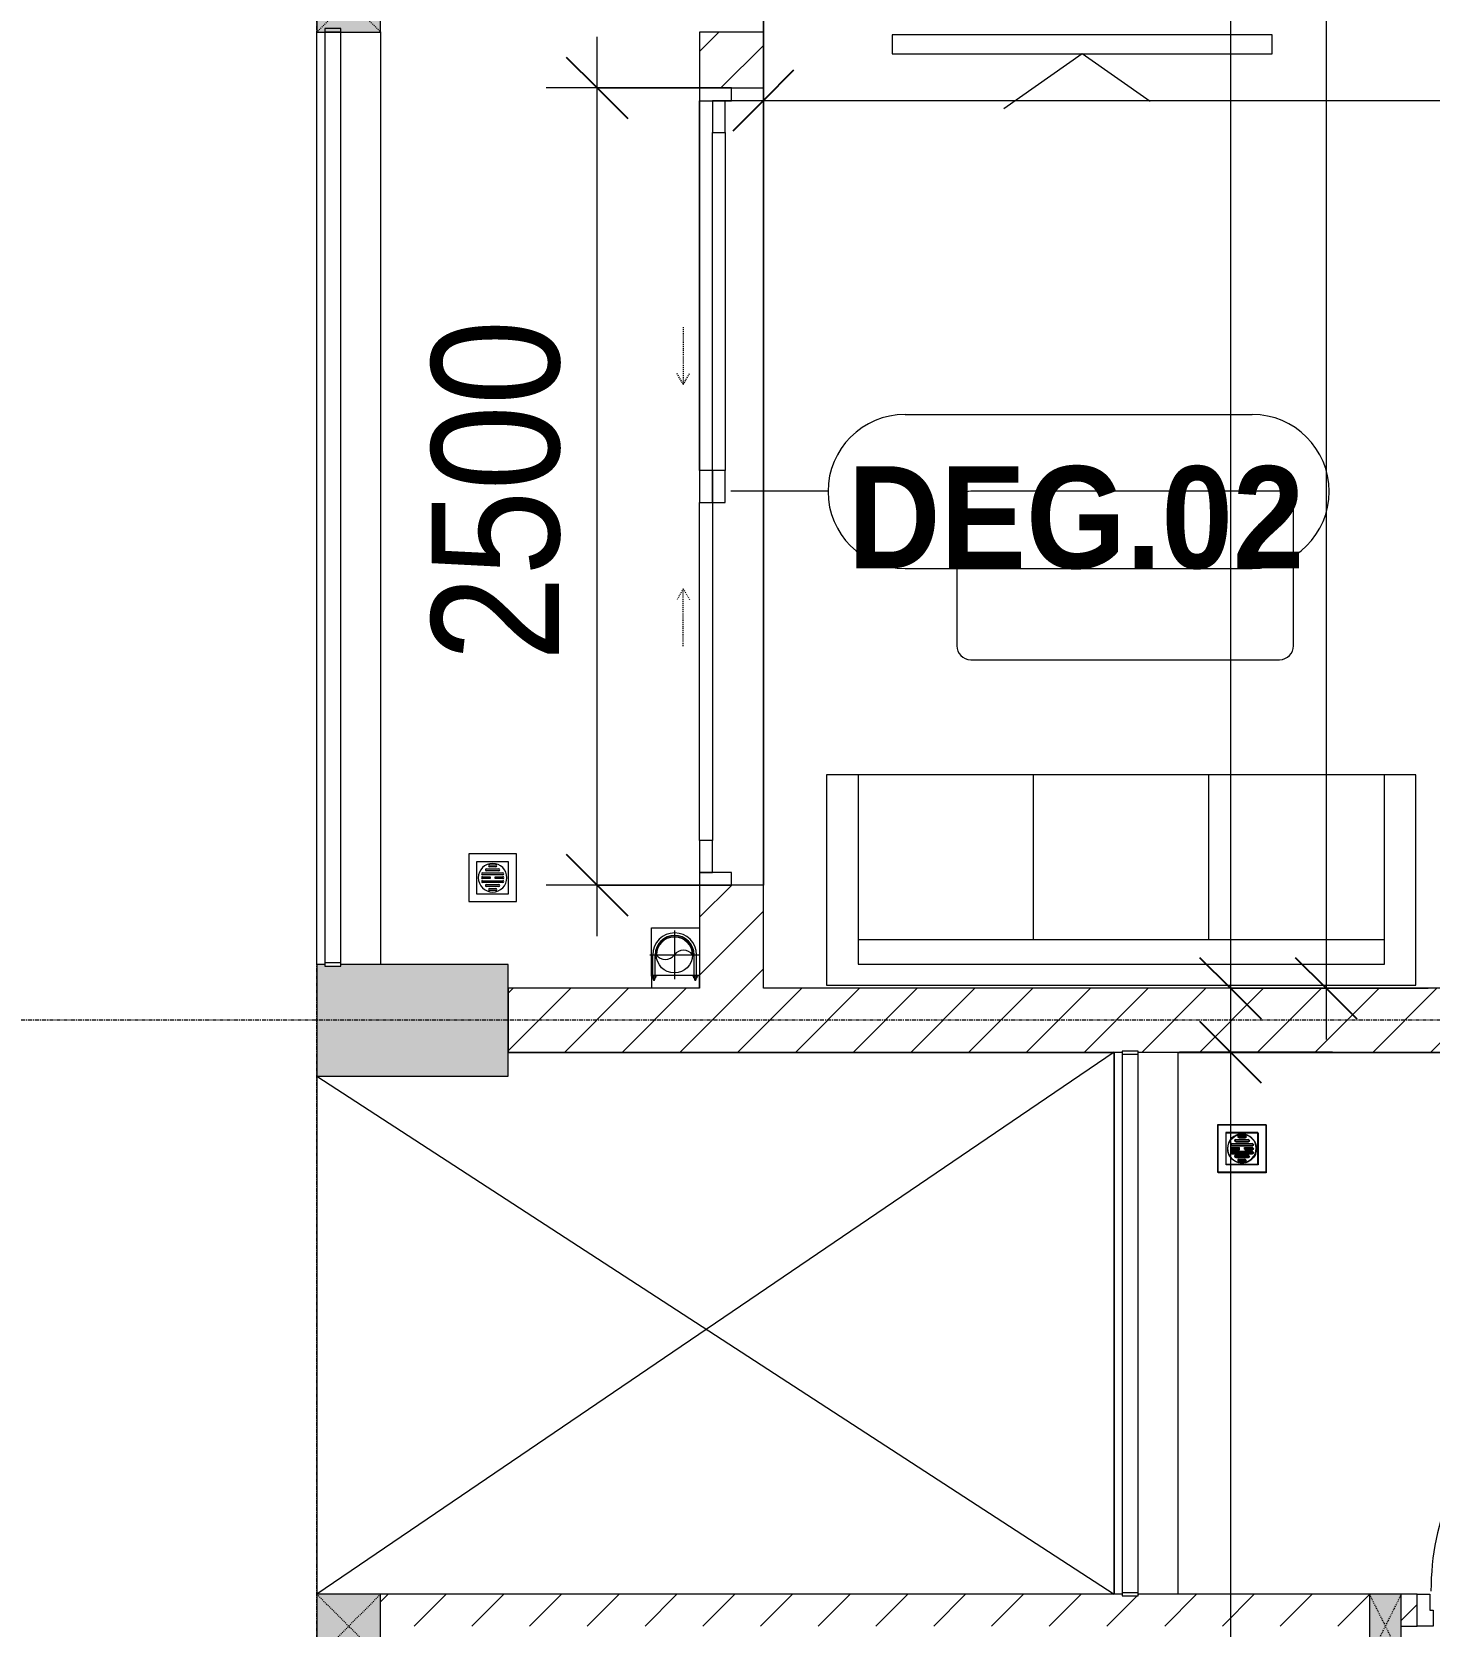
# Model space of a CAD drawing. Header units: millimetres. Extents: x 1591 to 239055, y -15958 to 83255.
# Drawn here: x 128639 to 133020, y 51637 to 56636 of the extents above; entities that cross this region are included whole.
import ezdxf

# ---------------------------------------------------------------- set-up
doc = ezdxf.new("R2010")
doc.units = ezdxf.units.MM
for name, pattern in [('Dash', [6, 3, -3]), ('Grid Line', [22.225, 12.7, -3.175, 3.175, -3.175]), ('IMPORT-CENTER _2_', [40.64, 25.4, -5.08, 5.08, -5.08])]:
    doc.linetypes.add(name, pattern=pattern)
for name, color, linetype, lineweight in [('0-1', 250, 'Continuous', 5), ('A-ANNO-DIMS', 211, 'Continuous', 9), ('A-ANNO-DIMS-160', 211, 'Continuous', 9), ('A-DETL-GENF-1', 9, 'Continuous', 9), ('A-DETL-THIN-1', 151, 'Continuous', 9), ('A-DOOR', 31, 'Continuous', 9), ('A-DOOR-1', 254, 'Continuous', 9), ('A-DOOR-2', 9, 'Continuous', 9), ('A-DOOR-FRAM', 31, 'Continuous', 9), ('A-DOOR-HDLN', 31, 'Dash', 9), ('A-DOOR-IDEN', 31, 'Continuous', 9), ('A-FLOR-1', 7, 'Continuous', 9), ('A-FLOR-2', 9, 'Continuous', 9), ('A-FLOR-HRAL', 11, 'Continuous', 9), ('A-FLOR-HRAL-1', 254, 'Continuous', 9), ('A-FLOR-HRAL-2', 9, 'Continuous', 9), ('A-WALL', 113, 'Continuous', 9), ('A-WALL-1', 253, 'Continuous', 18), ('A-WALL-2', 9, 'Continuous', 9), ('A-WALL-3', 113, 'Continuous', 18), ('A-WALL-PATT-1', 10, 'Continuous', 9), ('A-WALL-PATT-2', 111, 'Continuous', 9), ('G-IMPT', 8, 'Continuous', 9), ('G-IMPT-2', 8, 'IMPORT-CENTER _2_', 9), ('I-FURN', 30, 'Continuous', 9), ('I-FURN-1', 254, 'Continuous', 9), ('M-EQPM', 50, 'Continuous', 9), ('M-EQPM-1', 254, 'Continuous', 9), ('S-COLS', 52, 'Continuous', 9), ('S-COLS-1', 52, 'Continuous', 5), ('S-COLS-2', 250, 'Continuous', 18), ('S-COLS-3', 254, 'Continuous', 9), ('S-COLS-4', 253, 'Continuous', 18), ('S-COLS-5', 52, 'Continuous', 18), ('S-COLS-HDLN', 52, 'Dash', 9), ('S-COLS-HDLN-1', 9, 'Dash', 9), ('S-GRID-1', 1, 'Grid Line', 9)]:
    doc.layers.add(name, color=color, linetype=linetype, lineweight=lineweight)
doc.styles.add('Arial_B_5', font='arialbd_0.ttf', dxfattribs={"width": 0.9, "height": 320})
doc.styles.add('UTM Avo', font='UTM Avo.ttf', dxfattribs={"width": 0.9, "height": 400})
doc.dimstyles.new('1_Dim_chi_tiet_2_5', dxfattribs={"dimscale": 304.8, "dimtxt": 399.720379, "dimasz": 0.629921, "dimexe": 0.524934, "dimexo": 0.0625, "dimgap": 0.052493, "dimtad": 1, "dimdec": 0, "dimrnd": 5, "dimzin": 0, "dimdsep": 46, "dimtxsty": 'UTM Avo', "dimblk1": 'OBLIQUE', "dimblk2": 'OBLIQUE', "dimsah": 1, "dimcen": 0.09, "dimdle": 0.524934, "dimazin": 0, "dimtfac": 1, "dimtdec": 4, "dimtix": 1, "dimtmove": 0, "dimatfit": 3, "dimfxl": 1.049869, "dimfxlon": 1, "dimtvp": 1, "dimtolj": 1, "dimtzin": 0, "dimarcsym": 2})
doc.dimstyles.new('1_Dim_chi_tiet_2_5_1', dxfattribs={"dimscale": 304.8, "dimtxt": 399.720379, "dimasz": 0.629921, "dimexe": 0.524934, "dimexo": 0.0625, "dimgap": 0.052493, "dimtad": 1, "dimdec": 0, "dimrnd": 5, "dimzin": 0, "dimdsep": 46, "dimtxsty": 'UTM Avo', "dimblk1": 'OBLIQUE', "dimblk2": 'OBLIQUE', "dimsah": 1, "dimcen": 0.09, "dimdle": 0.524934, "dimazin": 0, "dimtfac": 1, "dimtdec": 4, "dimtix": 1, "dimtmove": 0, "dimatfit": 3, "dimfxl": 1.049869, "dimfxlon": 1, "dimtvp": 1, "dimtolj": 1, "dimtzin": 0, "dimarcsym": 2})
pattern_1 = [(45, (0, 0), (-90.50967, 90.50967), [])]
pattern_2 = [(45, (95879.7, 0), (-90.50967, 90.50967), [])]

# ---------------------------------------------------------------- blocks, each defined once
blk = doc.blocks.new('NCV_TKTC_KET CAU_rvt-1-TKCS_MB TẦNG 6-8')
at = {"layer": 'S-COLS-1'}
blk.add_hatch(color=256, dxfattribs=at).paths.add_polyline_path([(33727.6, 53361.9), (34252.6, 53361.9), (34252.6, 53711.9), (33727.6, 53711.9), (33727.6, 53706.9), (33677.6, 53706.9), (33677.6, 53711.9), (33652.6, 53711.9), (33652.6, 53361.9), (33677.6, 53361.9)])
at = {"layer": 'A-FLOR-1'}
for p, q in [((34252.6, 53435.3), (36152.6, 53435.3)), ((36152.5, 53435.3), (36152.5, 51736.9)), ((36352.6, 53435.3), (37852.6, 53435.3))]:
    blk.add_line(p, q, dxfattribs=at)
at = {"layer": 'S-COLS-2'}
for p, q in [((33677.6, 53711.9), (33652.6, 53711.9)), ((33652.6, 53711.9), (33652.6, 53361.9)), ((34252.6, 53711.9), (33727.6, 53711.9)), ((34252.6, 53361.9), (34252.6, 53711.9)), ((33652.6, 53361.9), (34252.6, 53361.9))]:
    blk.add_line(p, q, dxfattribs=at)
blk = doc.blocks.new('THU NUOC - THU NUOC-455054-TKCS_MB TẦNG 6-8')
at = {"layer": 'M-EQPM-1'}
for p, q in [((-66.3, -70.6), (-66.3, 79.4)), ((-66.3, 79.4), (83.7, 79.4)), ((58.7, 54.4), (-41.3, 54.4)), ((-41.3, 54.4), (-41.3, -45.6)), ((58.7, -45.6), (58.7, 54.4)), ((83.7, 79.4), (83.7, -70.6)), ((-23.3, 19.6), (40.9, 19.6)), ((40.9, 13.6), (-23.3, 13.6)), ((-23.3, 7.2), (0.7, 7.2)), ((0.7, 1.2), (-23.3, 1.2)), ((-11, 32.1), (28.5, 32.1)), ((28.5, 26.1), (-11, 26.1)), ((-1.1, 44.5), (18.5, 44.5)), ((18.5, 38.5), (-1.1, 38.5)), ((0.7, 7.2), (0.7, 1.2)), ((16.7, 1.2), (16.7, 7.2)), ((16.7, 7.2), (40.9, 7.2)), ((40.9, 1.2), (16.7, 1.2)), ((-41.3, -45.6), (58.7, -45.6)), ((-23.3, -4.8), (40.9, -4.8)), ((40.9, -10.8), (-23.3, -10.8)), ((-11, -17.3), (28.5, -17.3)), ((28.5, -23.3), (-11, -23.3)), ((-1.1, -29.6), (18.5, -29.6)), ((18.5, -35.6), (-1.1, -35.6)), ((83.7, -70.6), (-66.3, -70.6))]:
    blk.add_line(p, q, dxfattribs=at)
for centre, radius, start, end in [((8.7, 4.4), 45, 0, 180), ((8.7, 4.4), 45, 360, 180), ((8.7, 4.4), 45, 180, 0), ((8.7, 4.4), 45, 180, 360), ((-23.3, 16.6), 3, 90, 270), ((-23.3, 4.2), 3, 90, 270), ((-11, 29.1), 3, 90, 270), ((-1.1, 41.5), 3, 90, 270), ((18.5, 41.5), 3, 270, 90), ((28.5, 29.1), 3, 270, 90), ((40.9, 16.6), 3, 270, 90), ((40.9, 4.2), 3, 270, 90), ((-23.3, -7.8), 3, 90, 270), ((-11, -20.3), 3, 90, 270), ((-1.1, -32.6), 3, 90, 270), ((18.5, -32.6), 3, 270, 90), ((28.5, -20.3), 3, 270, 90), ((40.9, -7.8), 3, 270, 90)]:
    blk.add_arc(centre, radius, start, end, dxfattribs=at)
blk = doc.blocks.new('Railing - 50 x 10mm-901205-TKCS_MB TẦNG 6-8')
at = {"layer": 'A-FLOR-HRAL-2'}
for p, q in [((25, 5), (-25, 5)), ((-25, 5), (-25, -5)), ((25, -5), (25, 5)), ((-25, -5), (25, -5))]:
    blk.add_line(p, q, dxfattribs=at)
blk = doc.blocks.new('Railing - Railing-883902-TKCS_MB TẦNG 6-8')
at = {"layer": 'A-FLOR-HRAL-2'}
for p, q in [((13269.1, 44169.6), (13269.1, 42480.8)), ((13319.1, 42480.8), (13319.1, 44169.6))]:
    blk.add_line(p, q, dxfattribs=at)
for p in [(13294.1, 44174.6), (13294.1, 42475.8)]:
    blk.add_blockref('Railing - 50 x 10mm-901205-TKCS_MB TẦNG 6-8', p)
blk = doc.blocks.new('DOOR_CW_01 CANH MO-PANEL KINH - DIG_01-900x2200-CỬA NHÔM KÍNH-901215-TKCS_MB TẦNG 6-8')
at = {"layer": 'A-DETL-GENF-1'}
for p, q in [((-397, -182), (-397, -62)), ((-397, -62), (-357, -62)), ((-357, -62), (-357, -182)), ((-357, -182), (-397, -182)), ((-397, -196), (-391, -196)), ((-397, -738), (-397, -196)), ((-391, -196), (-391, -182)), ((-391, -182), (-363, -182)), ((-363, -182), (-363, -196)), ((-357, -196), (-363, -196)), ((-357, -196), (-357, -738)), ((-442, -737), (-442, -816.5)), ((-434, -799.5), (-434, -737)), ((-433.9, -711.2), (-427.3, -715.8)), ((-397, -738), (-391, -738)), ((-391, -752), (-391, -738)), ((-357, -738), (-363, -738)), ((-363, -738), (-363, -752)), ((-320.1, -711.2), (-326.7, -715.8)), ((-320, -799.5), (-320, -737)), ((-312, -737), (-312, -816.5)), ((-399, -792.2), (-399, -831.8)), ((-397, -792.2), (-399, -792.2)), ((-357, -752), (-397, -752)), ((-397, -752), (-397, -872)), ((-397, -792.2), (-397, -831.8)), ((-363, -752), (-391, -752)), ((-357, -872), (-357, -752)), ((-357, -792.2), (-357, -831.8)), ((-357, -792.2), (-355, -792.2)), ((-355, -792.2), (-355, -831.8)), ((-399, -820.5), (-438, -820.5)), ((-399, -803.5), (-430, -803.5)), ((-399, -831.8), (-397, -831.8)), ((-355, -831.8), (-357, -831.8)), ((-355, -803.5), (-324, -803.5)), ((-355, -820.5), (-316, -820.5)), ((-397, -872), (-357, -872))]:
    blk.add_line(p, q, dxfattribs=at)
blk.add_circle((-407, -60), 10, dxfattribs=at)
for centre, radius, start, end in [((-407, -60), 814, 268, 0), ((-397, -737), 45, 145, 180), ((-397, -737), 37, 145, 180), ((-357, -737), 37, 0, 35), ((-357, -737), 45, 360, 35), ((-430, -799.5), 4, 180, 270), ((-324, -799.5), 4, 270, 0), ((-438, -816.5), 4, 180, 270), ((-316, -816.5), 4, 270, 0)]:
    blk.add_arc(centre, radius, start, end, dxfattribs=at)
at = {"layer": 'A-DOOR-2'}
for p, q in [((-450, -50), (-450, 50)), ((-450, 50), (-400, 50)), ((-400, 50), (-400, 0)), ((400, 0), (400, 50)), ((400, 50), (450, 50)), ((450, 50), (450, -50)), ((-410, 0), (-410, -50)), ((-400, 0), (-410, 0)), ((410, 0), (400, 0)), ((410, -50), (410, 0)), ((-410, -50), (-450, -50)), ((-407, -50), (-382, -50)), ((450, -50), (410, -50))]:
    blk.add_line(p, q, dxfattribs=at)
blk = doc.blocks.new('G1_SOF - BO TRU - 100x200-745959-TKCS_MB TẦNG 6-8')
at = {"layer": 'S-COLS'}
blk.add_hatch(color=256, dxfattribs=at).paths.add_polyline_path([(-50, 100), (-50, -100), (50, -100), (50, 100)])
at = {"layer": 'S-COLS-4'}
for p, q in [((50, 100), (-50, 100)), ((-50, 100), (-50, -100)), ((50, -100), (50, 100)), ((-50, -100), (50, -100))]:
    blk.add_line(p, q, dxfattribs=at)
at = {"layer": 'S-COLS-HDLN-1'}
for p, q in [((50, 100), (-50, -100)), ((-50, 100), (50, -100))]:
    blk.add_line(p, q, dxfattribs=at)
blk = doc.blocks.new('LOBBY_SOFA_1 - LOBBY_SOFA_1-901220-TKCS_MB TẦNG 6-8')
at = {"layer": 'I-FURN'}
for p, q in [((-2556, 0), (-2556, -660)), ((-708, 0), (-2556, 0)), ((-708, -660), (-708, 0)), ((-2457, -66), (-2457, -660)), ((-807, -66), (-2457, -66)), ((-807, -660), (-807, -66)), ((-807, -143), (-2457, -143)), ((-1907, -143), (-1907, -660)), ((-1357, -143), (-1357, -660)), ((-3128.2, -193.5), (-2688.2, -193.5)), ((-3128.2, -633.5), (-3128.2, -193.5)), ((-2688.2, -193.5), (-2688.2, -633.5)), ((-2915.4, -269), (-2915.4, -401)), ((-2915.4, -357), (-2981.4, -423)), ((-2849.4, -423), (-2915.4, -357)), ((-2937.4, -423), (-3069.4, -423)), ((-2981.4, -423), (-2915.4, -489)), ((-2915.4, -489), (-2849.4, -423)), ((-2915.4, -445), (-2915.4, -577)), ((-2893.4, -423), (-2761.4, -423)), ((-2688.2, -633.5), (-3128.2, -633.5)), ((-2556, -660), (-708, -660)), ((-1160.3, -1020.5), (-2128.3, -1020.5)), ((-2172.3, -1064.5), (-2172.3, -1504.5)), ((-1116.3, -1504.5), (-1116.3, -1064.5)), ((-2128.3, -1548.5), (-1160.3, -1548.5))]:
    blk.add_line(p, q, dxfattribs=at)
for radius in [154, 22]:
    blk.add_circle((-2915.4, -423), radius, dxfattribs=at)
for centre, start, end in [((-2128.3, -1064.5), 90, 180), ((-1160.3, -1064.5), 0, 90), ((-2128.3, -1504.5), 180, 270), ((-1160.3, -1504.5), 270, 0)]:
    blk.add_arc(centre, 44, start, end, dxfattribs=at)
at = {"layer": 'I-FURN-1'}
for p, q in [((-708, 0), (-2556, 0)), ((-2556, 0), (-2556, -660)), ((-708, -660), (-708, 0)), ((-2688.2, -193.5), (-3128.2, -193.5)), ((-3128.2, -193.5), (-3128.2, -633.5)), ((-2688.2, -633.5), (-2688.2, -193.5)), ((-3128.2, -633.5), (-2688.2, -633.5)), ((-2556, -660), (-708, -660)), ((-1160.3, -1020.5), (-2128.3, -1020.5)), ((-2172.3, -1064.5), (-2172.3, -1504.5)), ((-1116.3, -1504.5), (-1116.3, -1064.5)), ((-2128.3, -1548.5), (-1160.3, -1548.5))]:
    blk.add_line(p, q, dxfattribs=at)
for centre, start, end in [((-2128.3, -1064.5), 90, 180), ((-1160.3, -1064.5), 0, 90), ((-2128.3, -1504.5), 180, 270), ((-1160.3, -1504.5), 270, 0)]:
    blk.add_arc(centre, 44, start, end, dxfattribs=at)
blk = doc.blocks.new('KE TIVI-2 - KE TIVI-2-885819-TKCS_MB TẦNG 6-8')
at = {"layer": 'I-FURN-1'}
for p, q in [((-595.6, 0), (-595.6, -60)), ((595.6, 0), (-595.6, 0)), ((595.6, -60), (595.6, 0)), ((-595.6, -60), (595.6, -60)), ((0, -60), (-245.7, -232.1)), ((213, -209.1), (0, -60))]:
    blk.add_line(p, q, dxfattribs=at)
blk = doc.blocks.new('NCV_TKTC_TANG 6 - 8_rvt-2-TKCS_MB TẦNG 6-8')
at = {"layer": 'A-WALL-PATT-1'}
h = blk.add_hatch(dxfattribs=at)
h.set_pattern_fill('FP_1', color=256, style=0, pattern_type=2)
h.set_pattern_definition(pattern_1)
h.paths.add_polyline_path([(36952.6, 51636.9), (36952.6, 51736.9), (36227.6, 51736.9), (36227.6, 51731.5), (36177.6, 51731.5), (36177.6, 51736.9), (33852.6, 51736.9), (33852.6, 51636.9), (36769.5, 51636.9)])
h = blk.add_hatch(dxfattribs=at)
h.set_pattern_fill('FP_1', color=256, style=0, pattern_type=2)
h.set_pattern_definition(pattern_1)
h.paths.add_polyline_path([(38052.6, 51636.9), (38052.6, 51736.9), (38002.6, 51736.9), (38002.6, 51636.9)])
h.paths.add_polyline_path([(37052.6, 51636.9), (37102.6, 51636.9), (37102.6, 51736.9), (37052.6, 51736.2)])
at = {"layer": 'A-FLOR-2'}
for p, q in [((35052.6, 56460.3), (35052.6, 53960.3)), ((35052.6, 53960.3), (35052.6, 56460.3)), ((34852.6, 56420.3), (34852.6, 55260.3))]:
    blk.add_line(p, q, dxfattribs=at)
at = {"layer": 'A-WALL-1'}
for p, q in [((36177.6, 51736.9), (33852.6, 51736.9)), ((36952.6, 51736.9), (36227.6, 51736.9)), ((37102.6, 51736.9), (37052.6, 51736.9)), ((37102.6, 51636.9), (37102.6, 51736.9)), ((37052.6, 51636.9), (37102.6, 51636.9))]:
    blk.add_line(p, q, dxfattribs=at)
at = {"layer": 'A-WALL-2'}
for p, q in [((36152.6, 51736.9), (36152.6, 53436.9)), ((36352.6, 53436.9), (36352.6, 51736.9))]:
    blk.add_line(p, q, dxfattribs=at)
at = {"layer": 'A-DOOR-1', "rotation": 180}
blk.add_blockref('DOOR_CW_01 CANH MO-PANEL KINH - DIG_01-900x2200-CỬA NHÔM KÍNH-901215-TKCS_MB TẦNG 6-8', (37552.6, 51686.9), dxfattribs=at)
at = {"layer": 'A-FLOR-HRAL-1'}
blk.add_blockref('Railing - Railing-883902-TKCS_MB TẦNG 6-8', (22908.5, 9260.7), dxfattribs=at)
at = {"layer": 'I-FURN-1'}
blk.add_blockref('KE TIVI-2 - KE TIVI-2-885819-TKCS_MB TẦNG 6-8', (36052.2, 56626.9), dxfattribs=at)
at = {"layer": 'I-FURN-1', "rotation": 180}
blk.add_blockref('LOBBY_SOFA_1 - LOBBY_SOFA_1-901220-TKCS_MB TẦNG 6-8', (34542.6, 53646.9), dxfattribs=at)
at = {"layer": 'M-EQPM-1'}
blk.add_blockref('THU NUOC - THU NUOC-455054-TKCS_MB TẦNG 6-8', (36543.9, 53130.9), dxfattribs=at)
at = {"layer": 'S-COLS-3'}
blk.add_blockref('G1_SOF - BO TRU - 100x200-745959-TKCS_MB TẦNG 6-8', (37002.6, 51636.9), dxfattribs=at)
blk = doc.blocks.new('G1_SOF - BO TRU - 200x200-3056268-TKCS_MB TẦNG 6-8')
at = {"layer": 'S-COLS'}
blk.add_hatch(color=256, dxfattribs=at).paths.add_polyline_path([(100, -100), (100, 100), (-100, 100), (-100, -100)])
at = {"layer": 'S-COLS-5'}
for p, q in [((100, 100), (-100, 100)), ((-100, 100), (-100, -100)), ((100, -100), (100, 100)), ((-100, -100), (100, -100))]:
    blk.add_line(p, q, dxfattribs=at)
at = {"layer": 'S-COLS-HDLN'}
for p, q in [((100, 100), (-100, -100)), ((-100, 100), (100, -100))]:
    blk.add_line(p, q, dxfattribs=at)
blk = doc.blocks.new('TKTC_XREF_251221_MB TANG 2-7 - TKTC_XREF_260130_MB TANG 2-5_dwg_$cc-4746808-TKCS_MB TẦNG 6-8')
at = {"layer": 'G-IMPT-2'}
for p, q in [((0, -0.673), (0, 0.673)), ((-0.673, 0), (0.673, 0))]:
    blk.add_line(p, q, dxfattribs=at)
at = {"layer": 'M-EQPM'}
blk.add_circle((0, 0), 0.5, dxfattribs=at)
for centre, radius, start, end in [((0, 0), 0.5, 90, 270), ((0.188, 0.25), 0.313, 126.8699, 233.1301), ((-0.188, -0.25), 0.313, 306.8699, 53.1301)]:
    blk.add_arc(centre, radius, start, end, dxfattribs=at)
blk = doc.blocks.new('TKTC_XREF_251221_MB TANG 2-7 - TKTC_XREF_260130_MB TANG 2-5_dwg_CUM U_DN100-4746796-TKCS_MB TẦNG 6-8')
at = {"layer": 'G-IMPT'}
blk.add_hatch(color=256, dxfattribs=at).paths.add_polyline_path([(0, 61), (0, 57), (14.8, 55.1), (28.5, 49.4), (40.3, 40.3), (49.4, 28.5), (55.1, 14.8), (57, 0), (55.1, -14.8), (49.4, -28.5), (40.3, -40.3), (28.5, -49.4), (14.8, -55.1), (0, -57), (0, -61), (15.8, -58.9), (30.5, -52.8), (43.1, -43.1), (52.8, -30.5), (58.9, -15.8), (61, 0), (58.9, 15.8), (52.8, 30.5), (43.1, 43.1), (30.5, 52.8), (15.8, 58.9)])
for p, q in [((-79.1, 66.6), (-79.1, 63.4)), ((-76.6, 66.6), (-76.6, 63.4)), ((-74.6, 66.6), (-74.6, 63.4)), ((-72.7, 69.3), (-72.7, 60.7)), ((-66.9, 67.9), (-71.7, 67.9)), ((-66.9, 62.1), (-71.7, 62.1)), ((-65, 69), (0, 69)), ((-79.1, -63.4), (-79.1, -66.6)), ((-76.6, -63.4), (-76.6, -66.6)), ((-74.6, -63.4), (-74.6, -66.6)), ((-72.7, -60.7), (-72.7, -69.3)), ((-66.9, -62.1), (-71.7, -62.1)), ((-66.9, -67.9), (-71.7, -67.9)), ((-65, -69), (0, -69))]:
    blk.add_line(p, q, dxfattribs=at)
at = {"layer": 'G-IMPT', "flags": 128}
for points in [[(-72.7, 67.6), (-78.1, 67.6), (-78.1, 62.4), (-72.7, 62.4)], [(-71.7, 59.2), (-66.9, 59.2), (-66.9, 70.8), (-71.7, 70.8)], [(-66.9, 70.8), (-66.9, 72.7), (-65, 72.7), (-65, 57.3), (-66.9, 57.3), (-66.9, 59.2)], [(-65, 61), (0, 61), (0, 57)], [(-72.7, -62.4), (-78.1, -62.4), (-78.1, -67.6), (-72.7, -67.6)], [(-71.7, -70.8), (-66.9, -70.8), (-66.9, -59.2), (-71.7, -59.2)], [(-66.9, -59.2), (-66.9, -57.3), (-65, -57.3), (-65, -72.7), (-66.9, -72.7), (-66.9, -70.8)], [(-65, -61), (0, -61), (0, -57)]]:
    blk.add_lwpolyline(points, dxfattribs=at)
at = {"layer": 'G-IMPT'}
for centre, radius, start, end in [((-78.1, 66.6), 0.96, 90, 180), ((-78.1, 63.4), 0.96, 180, 270), ((-71.1, 69.3), 1.56, 112.6199, 247.3801), ((-67.9, 65), 4.8, 143.1301, 216.8699), ((-71.1, 60.7), 1.56, 112.6199, 247.3801), ((0, 0), 69, 270, 90), ((0, 0), 61, 270, 90), ((0, 0), 57, 270, 90), ((-78.1, -63.4), 0.96, 90, 180), ((-78.1, -66.6), 0.96, 180, 270), ((-71.1, -60.7), 1.56, 112.6199, 247.3801), ((-67.9, -65), 4.8, 143.1301, 216.8699), ((-71.1, -69.3), 1.56, 112.6199, 247.3801)]:
    blk.add_arc(centre, radius, start, end, dxfattribs=at)
blk = doc.blocks.new('TKTC_XREF_251221_MB TANG 2-7 - TKTC_XREF_260130_MB TANG 2-5_dwg_THU NUOC - THU NUOC-444531-TKCS_MB TẦNG 1-4746810-TKCS_MB TẦNG 6-8')
at = {"layer": 'G-IMPT'}
for p, q in [((-23.3, 10.8), (40.9, 10.8)), ((40.9, 4.8), (-23.3, 4.8)), ((-11, 23.3), (28.5, 23.3)), ((28.5, 17.3), (-11, 17.3)), ((-1.1, 35.6), (18.5, 35.6)), ((18.5, 29.6), (-1.1, 29.6)), ((-23.3, -13.6), (40.9, -13.6)), ((40.9, -19.6), (-23.3, -19.6)), ((-11, -26.1), (28.5, -26.1)), ((28.5, -32.1), (-11, -32.1)), ((-1.1, -38.5), (18.5, -38.5)), ((18.5, -44.5), (-1.1, -44.5))]:
    blk.add_line(p, q, dxfattribs=at)
at = {"layer": 'G-IMPT', "flags": 128}
for points in [[(83.7, -79.4), (83.7, 70.6), (-66.3, 70.6), (-66.3, -79.4)], [(58.7, -54.4), (58.7, 45.6), (-41.3, 45.6), (-41.3, -54.4)]]:
    blk.add_lwpolyline(points, close=True, dxfattribs=at)
for points in [[(-23.3, -1.2), (0.7, -1.2), (0.7, -7.2), (-23.3, -7.2)], [(40.9, -7.2), (16.7, -7.2), (16.7, -1.2), (40.9, -1.2)]]:
    blk.add_lwpolyline(points, dxfattribs=at)
at = {"layer": 'G-IMPT'}
for centre, radius, start, end in [((8.7, -4.4), 45, 360, 180), ((8.7, -4.4), 45, 360, 180), ((-23.3, 7.8), 3, 90, 270), ((-11, 20.3), 3, 90, 270), ((-1.1, 32.6), 3, 90, 270), ((18.5, 32.6), 3, 270, 90), ((28.5, 20.3), 3, 270, 90), ((40.9, 7.8), 3, 270, 90), ((8.7, -4.4), 45, 180, 360), ((8.7, -4.4), 45, 180, 360), ((-23.3, -4.2), 3, 90, 270), ((-23.3, -16.6), 3, 90, 270), ((-11, -29.1), 3, 90, 270), ((-1.1, -41.5), 3, 90, 270), ((18.5, -41.5), 3, 270, 90), ((28.5, -29.1), 3, 270, 90), ((40.9, -4.2), 3, 270, 90), ((40.9, -16.6), 3, 270, 90)]:
    blk.add_arc(centre, radius, start, end, dxfattribs=at)
blk = doc.blocks.new('TKTC_XREF_251221_MB TANG 2-7 - TKTC_XREF_260130_MB TANG 2-5_dwg_THU NUOC - THU NUOC-444531-TKCS_MB TẦNG 1-4746804-TKCS_MB TẦNG 6-8')
at = {"layer": 'G-IMPT'}
for p, q in [((-23.3, 10.8), (40.9, 10.8)), ((40.9, 4.8), (-23.3, 4.8)), ((-11, 23.3), (28.5, 23.3)), ((28.5, 17.3), (-11, 17.3)), ((-1.1, 35.6), (18.5, 35.6)), ((18.5, 29.6), (-1.1, 29.6)), ((-23.3, -13.6), (40.9, -13.6)), ((40.9, -19.6), (-23.3, -19.6)), ((-11, -26.1), (28.5, -26.1)), ((28.5, -32.1), (-11, -32.1)), ((-1.1, -38.5), (18.5, -38.5)), ((18.5, -44.5), (-1.1, -44.5))]:
    blk.add_line(p, q, dxfattribs=at)
at = {"layer": 'G-IMPT', "flags": 128}
for points in [[(83.7, -79.4), (83.7, 70.6), (-66.3, 70.6), (-66.3, -79.4)], [(58.7, -54.4), (58.7, 45.6), (-41.3, 45.6), (-41.3, -54.4)]]:
    blk.add_lwpolyline(points, close=True, dxfattribs=at)
for points in [[(-23.3, -1.2), (0.7, -1.2), (0.7, -7.2), (-23.3, -7.2)], [(40.9, -7.2), (16.7, -7.2), (16.7, -1.2), (40.9, -1.2)]]:
    blk.add_lwpolyline(points, dxfattribs=at)
at = {"layer": 'G-IMPT'}
for centre, radius, start, end in [((8.7, -4.4), 45, 360, 180), ((8.7, -4.4), 45, 360, 180), ((-23.3, 7.8), 3, 90, 270), ((-11, 20.3), 3, 90, 270), ((-1.1, 32.6), 3, 90, 270), ((18.5, 32.6), 3, 270, 90), ((28.5, 20.3), 3, 270, 90), ((40.9, 7.8), 3, 270, 90), ((8.7, -4.4), 45, 180, 360), ((8.7, -4.4), 45, 180, 360), ((-23.3, -4.2), 3, 90, 270), ((-23.3, -16.6), 3, 90, 270), ((-11, -29.1), 3, 90, 270), ((-1.1, -41.5), 3, 90, 270), ((18.5, -41.5), 3, 270, 90), ((28.5, -29.1), 3, 270, 90), ((40.9, -4.2), 3, 270, 90), ((40.9, -16.6), 3, 270, 90)]:
    blk.add_arc(centre, radius, start, end, dxfattribs=at)
blk = doc.blocks.new('TKTC_XREF_251221_MB TANG 2-7 - TKTC_XREF_251221_MB TANG 2-7-2039446-TKCS_MB TẦNG 6-8')
at = {"layer": 'M-EQPM'}
for p, q in [((1049.5, 36589.8), (1199.8, 36589.8)), ((1049.5, 36440.1), (1049.5, 36589.8)), ((1199.8, 36589.8), (1199.8, 36440.1)), ((1049.2, 36440), (1049.5, 36400)), ((1199.7, 36440), (1049.2, 36440)), ((1199.8, 36440.1), (1049.5, 36440.1)), ((1199.9, 36400), (1199.7, 36440)), ((0, 36125), (0, 34500))]:
    blk.add_line(p, q, dxfattribs=at)
blk.add_blockref('TKTC_XREF_251221_MB TANG 2-7 - TKTC_XREF_260130_MB TANG 2-5_dwg_THU NUOC - THU NUOC-444531-TKCS_MB TẦNG 1-4746804-TKCS_MB TẦNG 6-8', (542.3, 36751.2))
for name, p, xscale, yscale, zscale, rotation in [('TKTC_XREF_251221_MB TANG 2-7 - TKTC_XREF_260130_MB TANG 2-5_dwg_$cc-4746808-TKCS_MB TẦNG 6-8', (1121, 36505), 113.7150000000073, 113.7150000000073, 113.7150000000073, 269.9990086637467), ('TKTC_XREF_251221_MB TANG 2-7 - TKTC_XREF_260130_MB TANG 2-5_dwg_CUM U_DN100-4746796-TKCS_MB TẦNG 6-8', (1121.9, 36505), 0.9975000000000007, 0.9975000000000007, 0.9975000000000007, 90.00099133829464)]:
    blk.add_blockref(name, p, dxfattribs=dict(xscale=xscale, yscale=yscale, zscale=zscale, rotation=rotation))
at = {"extrusion": (0, 0, -1), "zscale": -1, "rotation": 180}
blk.add_blockref('TKTC_XREF_251221_MB TANG 2-7 - TKTC_XREF_260130_MB TANG 2-5_dwg_THU NUOC - THU NUOC-444531-TKCS_MB TẦNG 1-4746810-TKCS_MB TẦNG 6-8', (-2892.4, 35892.3), dxfattribs=at)
blk = doc.blocks.new('Railing - 50 x 10mm-1251311-TKCS_MB TẦNG 6-8')
at = {"layer": 'A-FLOR-HRAL'}
for p, q in [((25, 5), (-25, 5)), ((-25, 5), (-25, -5)), ((25, -5), (25, 5)), ((-25, -5), (25, -5))]:
    blk.add_line(p, q, dxfattribs=at)
blk = doc.blocks.new('Railing - Railing-3828344-TKCS_MB TẦNG 6-8')
at = {"layer": 'A-FLOR-HRAL'}
for p, q in [((33677.6, 56635.3), (33677.6, 53716.9)), ((33727.6, 53716.9), (33727.6, 56635.3))]:
    blk.add_line(p, q, dxfattribs=at)
for p in [(33702.6, 56641.5), (33702.6, 53711.9)]:
    blk.add_blockref('Railing - 50 x 10mm-1251311-TKCS_MB TẦNG 6-8', p)
blk = doc.blocks.new('DEG_02-DEG_03 - DEG_02-2500x2400mm-CỬA ĐI 02 CÁNH TRƯỢT-625766-TKCS_MB TẦNG 6-8')
at = {"layer": 'A-DOOR'}
for p, q in [((-1110, 100), (-1210, 100)), ((-1210, 100), (-1210, 60)), ((-1110, 60), (-1110, 100)), ((-1110, 100), (-50, 100)), ((50, 100), (-50, 100)), ((-50, 100), (-50, 60)), ((50, 60), (50, 100)), ((-1210, 60), (-1110, 60)), ((-50, 60), (-1110, 60)), ((50, 60), (-50, 60)), ((-50, 60), (-50, 20)), ((-50, 60), (50, 60)), ((50, 20), (50, 60)), ((50, 60), (1110, 60)), ((1210, 60), (1110, 60)), ((1110, 60), (1110, 20)), ((1210, 20), (1210, 60)), ((-50, 20), (50, 20)), ((1110, 20), (50, 20)), ((1110, 20), (1210, 20))]:
    blk.add_line(p, q, dxfattribs=at)
at = {"layer": 'A-DOOR-FRAM'}
for p, q in [((-1210, 100), (-1250, 100)), ((-1250, 100), (-1250, 0)), ((-1210, 0), (-1210, 100)), ((1250, 100), (1210, 100)), ((1210, 100), (1210, 0)), ((1250, 0), (1250, 100)), ((-1250, 0), (-1210, 0)), ((1210, 0), (1250, 0))]:
    blk.add_line(p, q, dxfattribs=at)
at = {"layer": 'A-DOOR-HDLN'}
for p, q in [((-500.4, 151.1), (-320.4, 151.1)), ((-320.4, 151.1), (-355, 171.1)), ((-320.4, 151.1), (-355, 131.1)), ((320.4, 151.1), (355, 171.1)), ((320.4, 151.1), (355, 131.1)), ((500.4, 151.1), (320.4, 151.1))]:
    blk.add_line(p, q, dxfattribs=at)
blk = doc.blocks.new('DIMBLOCK90-TKCS_MB TẦNG 6-8')
at = {"layer": 'A-ANNO-DIMS-160'}
for p, q in [((132397.1, 53596.9), (132397.1, 45276.9)), ((132717.1, 53436.9), (132237.1, 53436.9)), ((132397.1, 53436.9), (132717.1, 53436.9)), ((132717.1, 45436.9), (132237.1, 45436.9)), ((132397.1, 45436.9), (132717.1, 45436.9))]:
    blk.add_line(p, q, dxfattribs=at)
at = {"layer": 'A-ANNO-DIMS-160', "lineweight": 25}
for p, q in [((132397.1, 53436.9), (132301.1, 53532.9)), ((132397.1, 53436.9), (132493.1, 53340.9)), ((132397.1, 45436.9), (132301.1, 45532.9)), ((132397.1, 45436.9), (132493.1, 45340.9))]:
    blk.add_line(p, q, dxfattribs=at)
at = {"layer": 'A-ANNO-DIMS-160', "color": 0, "insert": (131877.4, 48889.2), "char_height": 400, "width": 1314.636, "attachment_point": 1, "rotation": 90, "line_spacing_factor": 1.110334, "style": 'UTM Avo'}
blk.add_mtext('8000', dxfattribs=at)
blk = doc.blocks.new('_Oblique')
at = {"color": 0, "linetype": 'ByBlock', "lineweight": -2}
blk.add_line((-0.5, -0.5), (0.5, 0.5), dxfattribs=at)
blk = doc.blocks.new('DIMBLOCK91-TKCS_MB TẦNG 6-8')
at = {"layer": 'A-ANNO-DIMS-160'}
for p, q in [((132397.1, 61796.9), (132397.1, 53476.9)), ((132717.1, 61636.9), (132237.1, 61636.9)), ((132397.1, 61636.9), (132717.1, 61636.9)), ((132717.1, 53636.9), (132237.1, 53636.9)), ((132397.1, 53636.9), (132717.1, 53636.9))]:
    blk.add_line(p, q, dxfattribs=at)
at = {"layer": 'A-ANNO-DIMS-160', "lineweight": 25}
for p, q in [((132397.1, 61636.9), (132301.1, 61732.9)), ((132397.1, 61636.9), (132493.1, 61540.9)), ((132397.1, 53636.9), (132301.1, 53732.9)), ((132397.1, 53636.9), (132493.1, 53540.9))]:
    blk.add_line(p, q, dxfattribs=at)
at = {"layer": 'A-ANNO-DIMS-160', "color": 0, "insert": (131877.4, 57089.2), "char_height": 400, "width": 1314.636, "attachment_point": 1, "rotation": 90, "line_spacing_factor": 1.110334, "style": 'UTM Avo'}
blk.add_mtext('8000', dxfattribs=at)
blk = doc.blocks.new('DIMBLOCK92-TKCS_MB TẦNG 6-8')
at = {"layer": 'A-ANNO-DIMS-160'}
for p, q in [((130932.3, 56741.3), (130932.3, 56261.3)), ((130932.3, 56421.3), (130932.3, 56741.3)), ((137732.3, 56741.3), (137732.3, 56261.3)), ((137732.3, 56421.3), (137732.3, 56741.3)), ((130772.3, 56421.3), (137892.3, 56421.3))]:
    blk.add_line(p, q, dxfattribs=at)
at = {"layer": 'A-ANNO-DIMS-160', "lineweight": 25}
for p, q in [((130932.3, 56421.3), (131028.3, 56517.3)), ((137732.3, 56421.3), (137828.3, 56517.3)), ((130932.3, 56421.3), (130836.3, 56325.3)), ((137732.3, 56421.3), (137636.3, 56325.3))]:
    blk.add_line(p, q, dxfattribs=at)
at = {"layer": 'A-ANNO-DIMS-160', "color": 0, "insert": (133784.5, 56940.9), "char_height": 400, "width": 1314.636, "attachment_point": 1, "line_spacing_factor": 1.110334, "style": 'UTM Avo'}
blk.add_mtext('6800', dxfattribs=at)
blk = doc.blocks.new('STN_Door Tag - STN_Door Tag-1788670-TKCS_MB TẦNG 6-8')
at = {"layer": 'A-DOOR-IDEN'}
for p, q in [((-3.37, 1.495), (3.431, 1.495)), ((-3.37, -1.524), (3.431, -1.524))]:
    blk.add_line(p, q, dxfattribs=at)
for centre, start, end in [((-3.37, -0.015), 90, 270), ((3.431, -0.015), 270, 90)]:
    blk.add_arc(centre, 1.509, start, end, dxfattribs=at)
blk = doc.blocks.new('DIMBLOCK246-TKCS_MB TẦNG 6-8')
at = {"layer": 'A-ANNO-DIMS-160'}
for p, q in [((130411.4, 53800.3), (130411.4, 56620.3)), ((130731.4, 56460.3), (130251.4, 56460.3)), ((130411.4, 56460.3), (130731.4, 56460.3)), ((130731.4, 53960.3), (130251.4, 53960.3)), ((130411.4, 53960.3), (130731.4, 53960.3))]:
    blk.add_line(p, q, dxfattribs=at)
at = {"layer": 'A-ANNO-DIMS-160', "lineweight": 25}
for p, q in [((130411.4, 56460.3), (130315.4, 56556.3)), ((130411.4, 56460.3), (130507.4, 56364.3)), ((130411.4, 53960.3), (130315.4, 54056.3)), ((130411.4, 53960.3), (130507.4, 53864.3))]:
    blk.add_line(p, q, dxfattribs=at)
at = {"layer": 'A-ANNO-DIMS-160', "color": 0, "insert": (129891.8, 54662.5), "char_height": 400, "width": 1314.636, "attachment_point": 1, "rotation": 90, "line_spacing_factor": 1.110334, "style": 'UTM Avo'}
blk.add_mtext('2500', dxfattribs=at)
blk = doc.blocks.new('DIMBLOCK316-TKCS_MB TẦNG 6-8')
at = {"layer": 'A-ANNO-DIMS-160'}
for p, q in [((132397.1, 53596.9), (132397.1, 45276.9)), ((132717.1, 53436.9), (132237.1, 53436.9)), ((132397.1, 53436.9), (132717.1, 53436.9)), ((132717.1, 45436.9), (132237.1, 45436.9)), ((132397.1, 45436.9), (132717.1, 45436.9))]:
    blk.add_line(p, q, dxfattribs=at)
at = {"layer": 'A-ANNO-DIMS-160', "lineweight": 25}
for p, q in [((132397.1, 53436.9), (132301.1, 53532.9)), ((132397.1, 53436.9), (132493.1, 53340.9)), ((132397.1, 45436.9), (132301.1, 45532.9)), ((132397.1, 45436.9), (132493.1, 45340.9))]:
    blk.add_line(p, q, dxfattribs=at)
at = {"layer": 'A-ANNO-DIMS-160', "color": 0, "insert": (131877.4, 48889.2), "char_height": 400, "width": 1314.636, "attachment_point": 1, "rotation": 90, "line_spacing_factor": 1.110334, "style": 'UTM Avo'}
blk.add_mtext('8000', dxfattribs=at)
blk = doc.blocks.new('DIMBLOCK317-TKCS_MB TẦNG 6-8')
at = {"layer": 'A-ANNO-DIMS-160'}
for p, q in [((132697, 61796.9), (132697, 53476.9)), ((133017, 61636.9), (132537, 61636.9)), ((132697, 61636.9), (133017, 61636.9)), ((133017, 53636.9), (132537, 53636.9)), ((132697, 53636.9), (133017, 53636.9))]:
    blk.add_line(p, q, dxfattribs=at)
at = {"layer": 'A-ANNO-DIMS-160', "lineweight": 25}
for p, q in [((132697, 61636.9), (132601, 61732.9)), ((132697, 61636.9), (132793, 61540.9)), ((132697, 53636.9), (132601, 53732.9)), ((132697, 53636.9), (132793, 53540.9))]:
    blk.add_line(p, q, dxfattribs=at)
at = {"layer": 'A-ANNO-DIMS-160', "color": 0, "insert": (132177.4, 57089.2), "char_height": 400, "width": 1314.636, "attachment_point": 1, "rotation": 90, "line_spacing_factor": 1.110334, "style": 'UTM Avo'}
blk.add_mtext('8000', dxfattribs=at)

msp = doc.modelspace()

# ---------------------------------------------------------------- hatches: boundary and pattern name
at = {"layer": 'A-WALL-PATT-2'}
h = msp.add_hatch(dxfattribs=at)
h.set_pattern_fill('FP_1', color=256, style=0, pattern_type=2)
h.set_pattern_definition(pattern_2)
h.paths.add_polyline_path([(130732.3, 53636.9), (130932.3, 53636.9), (130932.3, 53960.3), (130732.3, 53960.3)])
h.paths.add_polyline_path([(130932.3, 56460.3), (130932.3, 56635.3), (130732.3, 56635.3), (130732.3, 56460.3)])
h = msp.add_hatch(dxfattribs=at)
h.set_pattern_fill('FP_1', color=256, style=0, pattern_type=2)
h.set_pattern_definition(pattern_2)
h.paths.add_polyline_path([(133732.3, 53436.9), (133732.3, 53636.9), (130132.3, 53636.9), (130132.3, 53436.9), (132057.3, 53436.9), (132057.3, 53440.3), (132107.3, 53440.3), (132107.3, 53436.9), (132649.2, 53436.9)])

# ---------------------------------------------------------------- linework, layer by layer
at = {"layer": 'A-DETL-THIN-1'}
for p, q in [((132032.3, 53436.9), (129532.3, 51736.9)), ((129532.3, 53361.9), (132032.3, 51736.9))]:
    msp.add_line(p, q, dxfattribs=at)
at = {"layer": 'A-DOOR-IDEN'}
msp.add_line((130830.7, 55196.6), (131135.1, 55196.6), dxfattribs=at)
at = {"layer": 'A-WALL'}
for p, q in [((129532.3, 53711.9), (129532.3, 56635.3)), ((129732.3, 56635.3), (129732.3, 53711.9)), ((130932.3, 56460.3), (130932.3, 53960.3)), ((130732.3, 55260.3), (130732.3, 56420.3))]:
    msp.add_line(p, q, dxfattribs=at)
at = {"layer": 'A-WALL-3'}
for p, q in [((130932.3, 56635.3), (130732.3, 56635.3)), ((130732.3, 56635.3), (130732.3, 56460.3)), ((130932.3, 56460.3), (130932.3, 56635.3)), ((130732.3, 56460.3), (130932.3, 56460.3)), ((130932.3, 53960.3), (130732.3, 53960.3)), ((130732.3, 53960.3), (130732.3, 53636.9)), ((130932.3, 53636.9), (130932.3, 53960.3)), ((130732.3, 53636.9), (130132.3, 53636.9)), ((130132.3, 53636.9), (130132.3, 53436.9)), ((133732.3, 53636.9), (130932.3, 53636.9)), ((130132.3, 53436.9), (132057.3, 53436.9)), ((132107.3, 53436.9), (133732.3, 53436.9))]:
    msp.add_line(p, q, dxfattribs=at)
at = {"layer": 'S-GRID-1'}
for p, q in [((129532.3, 19149.4), (129532.3, 77012.5)), ((130306.5, 53536.9), (126306.5, 53536.9)), ((223800.6, 53536.9), (130306.5, 53536.9))]:
    msp.add_line(p, q, dxfattribs=at)

# ---------------------------------------------------------------- block references
at = {"layer": '0-1'}
for name in ['NCV_TKTC_KET CAU_rvt-1-TKCS_MB TẦNG 6-8', 'NCV_TKTC_TANG 6 - 8_rvt-2-TKCS_MB TẦNG 6-8']:
    msp.add_blockref(name, (95879.7, 0), dxfattribs=at)
at = {"layer": 'A-DOOR', "rotation": 89.9999999999999}
msp.add_blockref('DEG_02-DEG_03 - DEG_02-2500x2400mm-CỬA ĐI 02 CÁNH TRƯỢT-625766-TKCS_MB TẦNG 6-8', (130832.3, 55210.3), dxfattribs=at)
at = {"layer": 'A-DOOR-IDEN', "xscale": 159.9999999999999, "yscale": 159.9999999999999, "zscale": 159.9999999999999}
msp.add_blockref('STN_Door Tag - STN_Door Tag-1788670-TKCS_MB TẦNG 6-8', (131915.8, 55197.3), dxfattribs=at)
at = {"layer": 'A-FLOR-HRAL'}
msp.add_blockref('Railing - Railing-3828344-TKCS_MB TẦNG 6-8', (95879.7, 0), dxfattribs=at)
at = {"layer": 'M-EQPM'}
msp.add_blockref('TKTC_XREF_251221_MB TANG 2-7 - TKTC_XREF_251221_MB TANG 2-7-2039446-TKCS_MB TẦNG 6-8', (129532.3, 17236.9), dxfattribs=at)
at = {"layer": 'S-COLS'}
for p in [(129632.3, 56735.3), (129632.3, 51636.9)]:
    msp.add_blockref('G1_SOF - BO TRU - 200x200-3056268-TKCS_MB TẦNG 6-8', p, dxfattribs=at)

# ---------------------------------------------------------------- texts
at = {"layer": 'A-DOOR-IDEN', "insert": (131912.6, 55111.9), "char_height": 320, "width": 1467.36, "attachment_point": 5, "line_spacing_factor": 0.936439, "style": 'Arial_B_5'}
msp.add_mtext('\\pt7.2,14.4,21.6,28.8,36,43.2,50.4,57.6,64.8,72,79.2,86.4,93.6,100.8,108,115.2,122.4,129.6,136.8,144,151.2,158.4,165.6,172.8,180,187.2,194.4,201.6,208.8,216,223.2,230.4;DEG.02', dxfattribs=at)

# ---------------------------------------------------------------- dimensions: what is measured, and where the dimension line sits
at = {"layer": 'A-ANNO-DIMS'}
for base, p1, p2, dimstyle, override, picture, middle in [((132397.1, 53636.9), (132717.1, 61636.9), (132717.1, 53636.9), '1_Dim_chi_tiet_2_5', {"dimpost": '<>', "dimfxl": 8000}, 'DIMBLOCK91-TKCS_MB TẦNG 6-8', (132174.1, 57636.9)), ((132697, 53636.9), (133017, 61636.9), (133017, 53636.9), '1_Dim_chi_tiet_2_5_1', {"dimpost": '<>', "dimfxl": 8000}, 'DIMBLOCK317-TKCS_MB TẦNG 6-8', (132474, 57636.9)), ((130411.4, 56460.3), (130731.4, 53960.3), (130731.4, 56460.3), '1_Dim_chi_tiet_2_5', {"dimpost": '<>', "dimfxl": 2500}, 'DIMBLOCK246-TKCS_MB TẦNG 6-8', (130188.5, 55210.3)), ((132397.1, 45436.9), (132717.1, 53436.9), (132717.1, 45436.9), '1_Dim_chi_tiet_2_5', {"dimpost": '<>', "dimfxl": 8000}, 'DIMBLOCK90-TKCS_MB TẦNG 6-8', (132174.1, 49436.9)), ((132397.1, 45436.9), (132717.1, 53436.9), (132717.1, 45436.9), '1_Dim_chi_tiet_2_5_1', {"dimpost": '<>', "dimfxl": 8000}, 'DIMBLOCK316-TKCS_MB TẦNG 6-8', (132174.1, 49436.9))]:
    dim = msp.add_linear_dim(base=base, p1=p1, p2=p2, angle=90, dimstyle=dimstyle, override=override, dxfattribs=at)
    dim.commit()
    dim.dimension.update_dxf_attribs({"geometry": picture, "text_midpoint": middle})
dim = msp.add_linear_dim(base=(137732.3, 56421.3), p1=(130932.3, 56741.3), p2=(137732.3, 56741.3), dimstyle='1_Dim_chi_tiet_2_5', override={"dimpost": '<>', "dimfxl": 6800.071331}, dxfattribs=at)
dim.commit()
dim.dimension.update_dxf_attribs({"geometry": 'DIMBLOCK92-TKCS_MB TẦNG 6-8', "text_midpoint": (134332.3, 56644.3)})

doc.saveas('drawing.dxf')
